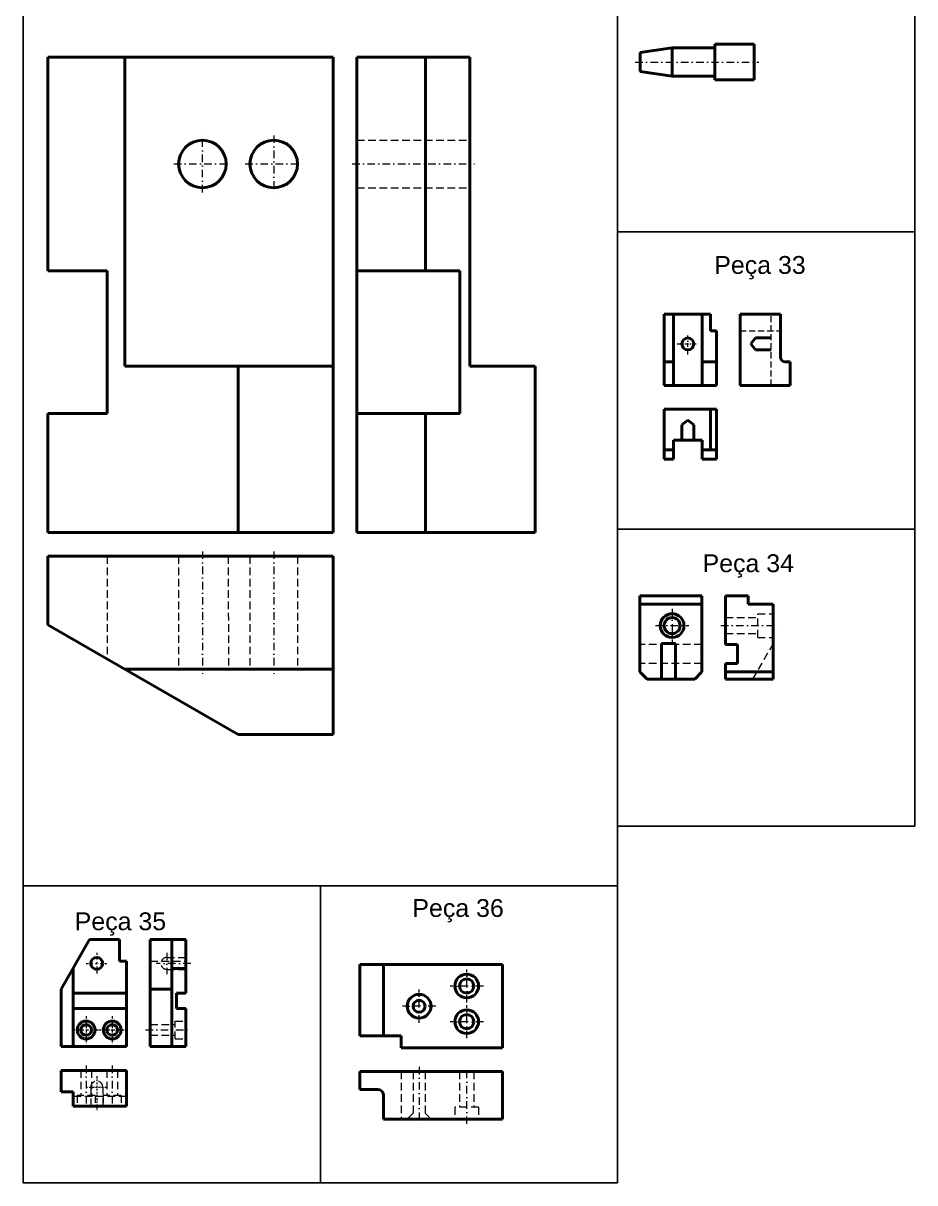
# Model space of a CAD drawing. Header units: millimetres. Extents: x 4747 to 5497, y -1036 to 2514.
# Drawn here: x 4747 to 5497, y -1036 to -61 of the extents above; entities that cross this region are included whole.
import ezdxf

# ---------------------------------------------------------------- set-up
doc = ezdxf.new("R2010")
doc.units = ezdxf.units.MM
doc.linetypes.add('DASHDOT2', pattern=[12.7, 6.35, -3.175, 0, -3.175])
doc.linetypes.add('DASHED2', pattern=[9.525, 6.35, -3.175])
doc.layers.add('Linha de Centro', color=20, linetype='DASHDOT2', lineweight=20)
doc.layers.add('Outline', color=7, linetype='Continuous', lineweight=40)
doc.layers.add('Linha Tracejada', color=131, linetype='DASHED2', lineweight=20, plot=False)
doc.styles.get("Standard").update_dxf_attribs({"font": 'arial.ttf'})

msp = doc.modelspace()

# ---------------------------------------------------------------- linework, layer by layer
for p, q in [((4747.484, 13.772), (4747.484, -786.228)), ((5247.484, -786.228), (5247.484, 13.772)), ((5497.484, 13.772), (5497.484, -236.228)), ((5497.484, -236.228), (5247.484, -236.228)), ((5497.484, -236.228), (5497.484, -486.228)), ((5497.484, -486.228), (5247.484, -486.228)), ((5497.484, -486.228), (5497.484, -736.228)), ((5497.484, -736.228), (5247.484, -736.228)), ((4747.484, -786.228), (5247.484, -786.228)), ((4747.484, -786.228), (4747.484, -1036.228)), ((4997.484, -1036.228), (4997.484, -786.228)), ((5247.484, -1036.228), (5247.484, -786.228)), ((4747.484, -1036.228), (4997.484, -1036.228)), ((4997.484, -1036.228), (5247.484, -1036.228))]:
    msp.add_line(p, q)
at = {"layer": 'Linha de Centro'}
for p, q in [((5262.335, -93.234), (5366.335, -93.234)), ((4898.237, -203.019), (4898.237, -155.019)), ((4958.237, -155.019), (4958.237, -203.019)), ((4874.237, -179.019), (4922.237, -179.019)), ((4934.237, -179.019), (4982.237, -179.019)), ((5024.237, -179.019), (5127.237, -179.019)), ((4898.237, -505.019), (4898.237, -608.019)), ((4958.237, -505.019), (4958.237, -608.019)), ((5293.321, -553.441), (5293.321, -581.441)), ((5279.321, -567.441), (5307.321, -567.441)), ((5334.321, -567.441), (5382.321, -567.441)), ((4868.384, -842.64), (4868.384, -860.64)), ((4888.384, -851.64), (4859.384, -851.64)), ((5120.542, -884.658), (5120.542, -856.658)), ((5080.542, -901.658), (5080.542, -873.658)), ((5134.542, -870.658), (5106.542, -870.658)), ((5094.542, -887.658), (5066.542, -887.658)), ((5120.542, -914.658), (5120.542, -886.658)), ((5134.542, -900.658), (5106.542, -900.658)), ((4850.384, -907.64), (4888.384, -907.64)), ((4800.384, -937.64), (4800.384, -975.64)), ((4822.384, -937.64), (4822.384, -975.64)), ((5080.542, -938.658), (5080.542, -986.658)), ((5120.542, -986.658), (5120.542, -938.658))]:
    msp.add_line(p, q, dxfattribs=at)
at = {"layer": 'Linha de Centro', "ltscale": 0.5}
for p, q in [((5306.553, -339.434), (5306.553, -321.434)), ((5297.553, -330.434), (5315.553, -330.434))]:
    msp.add_line(p, q, dxfattribs=at)
at = {"layer": 'Linha de Centro', "ltscale": 0.3}
for p, q in [((4809.384, -842.64), (4809.384, -860.64)), ((4800.384, -851.64), (4818.384, -851.64)), ((4800.384, -896.14), (4800.384, -919.14)), ((4822.384, -896.14), (4822.384, -919.14)), ((4788.884, -907.64), (4811.884, -907.64)), ((4810.884, -907.64), (4833.884, -907.64))]:
    msp.add_line(p, q, dxfattribs=at)
at = {"layer": 'Linha de Centro', "ltscale": 0.2}
for p, q in [((4800.384, -955.64), (4818.384, -955.64)), ((4809.384, -946.64), (4809.384, -975.64))]:
    msp.add_line(p, q, dxfattribs=at)
at = {"layer": 'Linha Tracejada'}
for p, q in [((5028.237, -159.019), (5123.237, -159.019)), ((5028.237, -199.019), (5123.237, -199.019)), ((4818.237, -509.019), (4818.237, -595.511)), ((4878.237, -509.019), (4878.237, -604.019)), ((4919.807, -509.019), (4920.259, -604.019)), ((4938.237, -509.019), (4938.237, -604.019)), ((4978.237, -509.019), (4978.237, -604.019)), ((5338.321, -560.691), (5365.321, -560.691)), ((5365.321, -557.441), (5378.321, -557.441)), ((5365.321, -577.441), (5365.321, -557.441)), ((5338.321, -574.191), (5365.321, -574.191)), ((5318.321, -583.441), (5266.321, -583.441)), ((5378.321, -582.441), (5361.072, -612.441)), ((5365.321, -577.441), (5378.321, -577.441)), ((5318.321, -599.441), (5266.321, -599.441)), ((4868.384, -846.64), (4884.384, -846.64)), ((4854.384, -849.64), (4884.384, -849.64)), ((4868.384, -856.64), (4884.384, -856.64)), ((4854.384, -903.14), (4875.384, -903.14)), ((4875.384, -900.14), (4884.384, -900.14)), ((4875.384, -915.14), (4875.384, -900.14)), ((4854.384, -912.14), (4875.384, -912.14)), ((4875.384, -915.14), (4884.384, -915.14)), ((4795.884, -941.64), (4795.884, -962.64)), ((4804.884, -941.64), (4804.884, -962.64)), ((4817.884, -941.64), (4817.884, -962.64)), ((4826.884, -941.64), (4826.884, -962.64)), ((5065.542, -942.658), (5065.542, -982.658)), ((5075.542, -942.658), (5075.542, -977.658)), ((5085.542, -942.658), (5085.542, -977.658)), ((5114.542, -942.658), (5114.542, -972.658)), ((5126.542, -942.658), (5126.542, -972.658)), ((4804.384, -955.64), (4804.384, -971.64)), ((4814.384, -955.64), (4814.384, -971.64)), ((4834.384, -963.64), (4789.384, -963.64)), ((4792.884, -962.64), (4792.884, -971.64)), ((4807.884, -962.64), (4792.884, -962.64)), ((4807.884, -962.64), (4807.884, -971.64)), ((4814.884, -962.64), (4814.884, -971.64)), ((4829.884, -962.64), (4814.884, -962.64)), ((4829.884, -962.64), (4829.884, -971.64)), ((5110.542, -972.658), (5110.542, -982.658)), ((5130.542, -972.658), (5110.542, -972.658)), ((5130.542, -972.658), (5130.542, -982.658)), ((5075.542, -977.658), (5070.542, -982.658)), ((5085.542, -977.658), (5090.542, -982.658))]:
    msp.add_line(p, q, dxfattribs=at)
at = {"layer": 'Linha Tracejada', "ltscale": 0.8}
for p, q in [((5376.553, -365.434), (5376.553, -305.434)), ((5350.553, -319.434), (5384.553, -319.434))]:
    msp.add_line(p, q, dxfattribs=at)
at = {"layer": 'Linha Tracejada'}
for centre, start, end in [((4868.384, -851.64), 90, 270), ((4809.384, -955.64), 0, 180)]:
    msp.add_arc(centre, 5, start, end, dxfattribs=at)
at = {"layer": 'Outline'}
for p, q in [((5266.335, -85.234), (5293.335, -81.234)), ((5266.335, -101.234), (5266.335, -85.234)), ((5329.335, -81.234), (5293.335, -81.234)), ((5293.335, -105.234), (5293.335, -81.234)), ((5362.335, -78.234), (5329.335, -78.234)), ((5329.335, -78.234), (5329.335, -108.234)), ((5362.335, -108.234), (5362.335, -78.234)), ((5008.237, -89.019), (4768.237, -89.019)), ((4768.237, -269.019), (4768.237, -89.019)), ((4832.974, -349.019), (4832.974, -89.019)), ((5008.237, -489.019), (5008.237, -89.019)), ((5028.237, -489.019), (5028.237, -89.019)), ((5028.237, -89.019), (5123.237, -89.019)), ((5085.861, -269.019), (5085.861, -89.019)), ((5123.237, -89.019), (5123.237, -349.019)), ((5266.335, -101.234), (5293.335, -105.234)), ((5293.335, -105.234), (5329.335, -105.234)), ((5329.335, -108.234), (5362.335, -108.234)), ((4818.237, -269.019), (4768.237, -269.019)), ((4818.237, -389.019), (4818.237, -269.019)), ((5028.237, -269.019), (5114.728, -269.019)), ((5114.728, -389.019), (5114.728, -269.019)), ((5325.553, -305.434), (5286.553, -305.434)), ((5286.553, -305.434), (5286.553, -365.434)), ((5294.553, -305.434), (5294.553, -365.434)), ((5318.553, -305.434), (5318.553, -365.434)), ((5325.553, -319.434), (5325.553, -305.434)), ((5350.553, -305.434), (5350.553, -365.434)), ((5350.553, -305.434), (5384.553, -305.434)), ((5384.553, -305.434), (5384.553, -341.434)), ((5330.553, -319.434), (5325.553, -319.434)), ((5330.553, -365.434), (5330.553, -319.434)), ((5359.553, -330.434), (5363.553, -325.434)), ((5363.553, -335.434), (5359.553, -330.434)), ((4928.237, -349.019), (4832.974, -349.019)), ((4928.237, -489.019), (4928.237, -349.019)), ((5008.237, -349.019), (4928.237, -349.019)), ((5178.237, -349.019), (5123.237, -349.019)), ((5178.237, -489.019), (5178.237, -349.019)), ((5286.553, -345.434), (5294.553, -345.434)), ((5318.553, -345.434), (5330.553, -345.434)), ((5392.553, -345.434), (5388.553, -345.434)), ((5392.553, -365.434), (5392.553, -345.434)), ((5286.553, -365.434), (5330.553, -365.434)), ((5350.553, -365.434), (5392.553, -365.434)), ((4768.237, -489.019), (4768.237, -389.019)), ((4768.237, -389.019), (4818.237, -389.019)), ((5028.237, -389.019), (5114.728, -389.019)), ((5085.861, -489.019), (5085.861, -389.019)), ((5286.553, -385.434), (5330.553, -385.434)), ((5286.553, -385.434), (5286.553, -427.434)), ((5325.553, -419.434), (5325.553, -385.434)), ((5330.553, -427.434), (5330.553, -385.434)), ((5306.553, -394.434), (5301.553, -398.434)), ((5311.553, -398.434), (5306.553, -394.434)), ((5294.553, -419.434), (5286.553, -419.434)), ((5294.553, -411.434), (5294.553, -427.434)), ((5294.553, -411.434), (5318.553, -411.434)), ((5318.553, -411.434), (5318.553, -427.434)), ((5325.553, -419.434), (5318.553, -419.434)), ((5325.553, -419.434), (5330.553, -419.434)), ((5286.553, -427.434), (5294.553, -427.434)), ((5318.553, -427.434), (5330.553, -427.434)), ((4768.237, -489.019), (5008.237, -489.019)), ((5028.237, -489.019), (5178.237, -489.019)), ((4768.237, -509.019), (5008.237, -509.019)), ((4768.237, -509.019), (4768.237, -566.643)), ((5008.237, -509.019), (5008.237, -659.019)), ((5318.321, -542.441), (5266.321, -542.441)), ((5266.321, -542.441), (5266.321, -606.441)), ((5318.321, -606.441), (5318.321, -542.441)), ((5357.321, -542.441), (5338.321, -542.441)), ((5338.321, -583.441), (5338.321, -542.441)), ((5357.321, -549.441), (5357.321, -542.441)), ((5318.321, -549.441), (5266.321, -549.441)), ((5378.321, -549.441), (5357.321, -549.441)), ((5378.321, -557.441), (5378.321, -549.441)), ((5378.321, -577.441), (5378.321, -557.441)), ((4928.237, -659.019), (4768.237, -566.643)), ((5284.321, -582.441), (5296.321, -582.441)), ((5284.321, -612.441), (5284.321, -582.441)), ((5296.321, -612.441), (5296.321, -582.441)), ((5338.321, -583.441), (5348.321, -583.441)), ((5348.321, -599.441), (5348.321, -583.441)), ((5378.321, -612.441), (5378.321, -577.441)), ((4832.974, -604.019), (5008.237, -604.019)), ((5338.321, -612.441), (5338.321, -599.441)), ((5338.321, -599.441), (5348.321, -599.441)), ((5272.321, -612.441), (5266.321, -606.441)), ((5272.321, -612.441), (5312.321, -612.441)), ((5312.321, -612.441), (5318.321, -606.441)), ((5338.321, -606.441), (5378.321, -606.441)), ((5338.321, -612.441), (5378.321, -612.441)), ((5365.321, -606.441), (5365.321, -605.051)), ((5008.237, -659.019), (4928.237, -659.019)), ((4803.384, -831.64), (4779.384, -873.21)), ((4828.384, -831.64), (4803.384, -831.64)), ((4828.384, -849.64), (4828.384, -831.64)), ((4854.384, -921.64), (4854.384, -831.64)), ((4854.384, -831.64), (4884.384, -831.64)), ((4872.384, -921.64), (4872.384, -831.64)), ((4884.384, -876.64), (4884.384, -831.64)), ((4789.384, -921.64), (4789.384, -855.889)), ((4834.384, -849.64), (4828.384, -849.64)), ((4834.384, -921.64), (4834.384, -849.64)), ((4872.384, -855.889), (4884.384, -855.889)), ((5150.542, -852.658), (5030.542, -852.658)), ((5030.542, -852.658), (5030.542, -912.658)), ((5050.542, -852.658), (5050.542, -912.658)), ((5150.542, -922.658), (5150.542, -852.658)), ((4779.384, -921.64), (4779.384, -873.21)), ((4789.384, -876.64), (4834.384, -876.64)), ((4854.384, -873.21), (4872.384, -873.21)), ((4876.384, -876.64), (4884.384, -876.64)), ((4876.384, -889.64), (4876.384, -876.64)), ((4789.384, -889.64), (4834.384, -889.64)), ((4876.384, -889.64), (4884.384, -889.64)), ((4884.384, -921.64), (4884.384, -889.64)), ((5030.542, -912.658), (5065.542, -912.658)), ((5065.542, -922.658), (5065.542, -912.658)), ((4779.384, -921.64), (4834.384, -921.64)), ((4854.384, -921.64), (4884.384, -921.64)), ((5065.542, -922.658), (5150.542, -922.658)), ((4779.384, -941.64), (4834.384, -941.64)), ((4779.384, -959.64), (4779.384, -941.64)), ((4834.384, -941.64), (4834.384, -971.64)), ((5150.542, -942.658), (5030.542, -942.658)), ((5030.542, -957.658), (5030.542, -942.658)), ((5150.542, -942.658), (5150.542, -982.658)), ((4779.384, -959.64), (4789.384, -959.64)), ((4789.384, -959.64), (4789.384, -971.64)), ((5045.542, -957.658), (5030.542, -957.658)), ((5050.542, -982.658), (5050.542, -962.658)), ((4834.384, -971.64), (4789.384, -971.64)), ((5150.542, -982.658), (5050.542, -982.658))]:
    msp.add_line(p, q, dxfattribs=at)
at = {"layer": 'Outline', "ltscale": 0.8}
for p, q in [((5363.553, -325.434), (5376.553, -325.434)), ((5363.553, -335.434), (5376.553, -335.434)), ((5301.553, -398.434), (5301.553, -411.434)), ((5311.553, -398.434), (5311.553, -411.434))]:
    msp.add_line(p, q, dxfattribs=at)
at = {"layer": 'Outline'}
for centre, radius in [((4898.237, -179.019), 20), ((4958.237, -179.019), 20), ((5306.553, -330.434), 5), ((5293.321, -567.441), 10), ((5293.321, -567.441), 6.75), ((4809.384, -851.64), 5), ((5120.542, -870.658), 10), ((5120.542, -870.658), 6), ((5080.542, -887.658), 10), ((5080.542, -887.658), 5), ((5120.542, -900.658), 10), ((5120.542, -900.658), 6), ((4800.384, -907.64), 7.5), ((4800.384, -907.64), 4.5), ((4822.384, -907.64), 7.5), ((4822.384, -907.64), 4.5)]:
    msp.add_circle(centre, radius, dxfattribs=at)
for centre, radius, start, end in [((5388.553, -341.434), 4, 180, 270), ((5045.542, -962.658), 5, 0, 90)]:
    msp.add_arc(centre, radius, start, end, dxfattribs=at)

# ---------------------------------------------------------------- texts
at = {"layer": 'Outline', "char_height": 15, "attachment_point": 1}
for s, insert in [('Peça 33', (5328.814, -256.481)), ('Peça 34', (5318.975, -507.431)), ('Peça 36', (5074.862, -797.527)), ('Peça 35', (4790.842, -808.696))]:
    msp.add_mtext_dynamic_manual_height_columns(s, width=109.36013, gutter_width=12.5, heights=[0], dxfattribs=dict(at, insert=insert))

doc.saveas('drawing.dxf')
